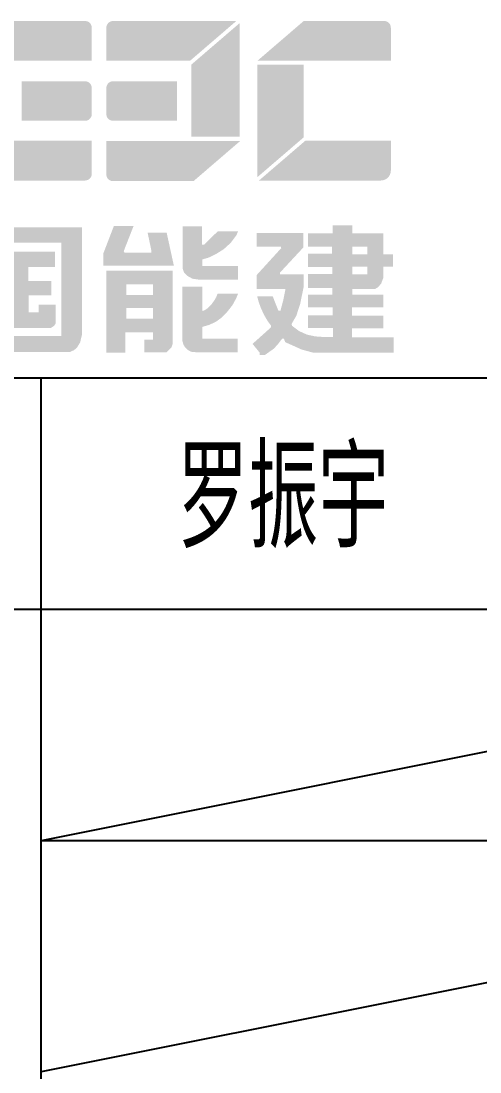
# Model space of a CAD drawing. Extents: x 238398 to 585159, y -66832 to 191741.
# Drawn here: x 406274 to 407663, y 23980 to 27162 of the extents above; entities that cross this region are included whole.
import ezdxf
from ezdxf.enums import TextEntityAlignment as Align

# ---------------------------------------------------------------- set-up
doc = ezdxf.new("R2010")
doc.units = 0
doc.header["$LTSCALE"] = 1000
doc.header["$MEASUREMENT"] = 0
doc.layers.add('PUB_TEXT', color=7, linetype='Continuous', lineweight=20)
doc.styles.add('HZ', font='geditxt.shx', dxfattribs={"width": 0.75, "bigfont": 'hzfs_1.shx'})
doc.styles.add('TK', font='GEDITXT.SHX', dxfattribs={"width": 0.85, "height": 3.5, "bigfont": 'hztxt1.shx'})

# ---------------------------------------------------------------- blocks, each defined once
blk = doc.blocks.new('GEDI_TQ_2012')
at = {"color": 2}
for p, q in [((0, 28), (-180, 28)), ((-170, 0), (-170, 28)), ((-90, 21), (-180, 21)), ((0, 14), (-170, 14))]:
    blk.add_line(p, q, dxfattribs=at)
blk = doc.blocks.new('LOGO_GEDI_2012')
h = blk.add_hatch(color=150)
h.paths.add_polyline_path([(11.535, 10.617, 0.414214), (11.335, 10.817), (8.945, 10.817), (7.544, 9.613), (11.535, 9.613)])
h.paths.add_polyline_path([(8.945, 9.5), (7.544, 9.5), (7.544, 6.091), (8.945, 7.295)])
h.paths.add_polyline_path([(11.535, 8.793, 0.414214), (11.335, 8.993), (9.411, 8.993), (9.411, 7.797), (11.335, 7.797, 0.414214), (11.535, 7.997)])
h.paths.add_polyline_path([(11.535, 7.2), (9.002, 7.2), (7.593, 5.989), (11.335, 5.989, 0.414214), (11.535, 6.189)])
h = blk.add_hatch(color=1)
h.paths.add_polyline_path([(15.911, 10.817), (12.178, 10.817, 0.414214), (11.978, 10.617), (11.978, 9.613), (14.51, 9.613)])
h.paths.add_polyline_path([(16.017, 10.758), (14.553, 9.5), (14.553, 7.313), (16.017, 7.313)])
h.paths.add_polyline_path([(14.119, 8.993), (12.178, 8.993, 0.414214), (11.978, 8.793), (11.978, 7.997, 0.414214), (12.178, 7.797), (14.119, 7.797)])
h = blk.add_hatch(color=150)
h.paths.add_polyline_path([(20.59, 10.617, 0.414214), (20.39, 10.817), (17.951, 10.817), (16.55, 9.613), (20.59, 9.613)])
h.paths.add_polyline_path([(17.951, 9.5), (16.55, 9.5), (16.55, 6.091), (17.951, 7.295)])
h.paths.add_polyline_path([(20.59, 7.2), (18.008, 7.2), (16.599, 5.989), (20.29, 5.989, 0.414214), (20.59, 6.289)])
blk.add_hatch(color=1).paths.add_polyline_path([(16.025, 7.181), (11.978, 7.181), (11.978, 6.17, 0.414214), (12.178, 5.97), (14.616, 5.97)])
h = blk.add_hatch(color=256)
h.paths.add_polyline_path([(11.241, 4.574), (7.367, 4.574), (7.374, 0.793), (10.861, 0.793), (10.999, 0.854), (11.083, 0.924), (11.183, 1.086), (11.241, 1.333)])
h.paths.add_polyline_path([(10.617, 4.105), (10.617, 1.286), (7.966, 1.286), (7.966, 4.105)], flags=16)
h.paths.add_polyline_path([(10.424, 3.832), (10.424, 3.371), (9.618, 3.371), (9.618, 2.946), (10.307, 2.946), (10.307, 2.515), (9.626, 2.515), (9.626, 1.993), (9.929, 1.993), (9.929, 2.228), (10.442, 2.228), (10.442, 1.668), (10.406, 1.598), (10.299, 1.525), (8.157, 1.525), (8.157, 1.993), (8.97, 1.993), (8.97, 2.52), (8.255, 2.52), (8.255, 2.971), (8.97, 2.971), (8.97, 3.371), (8.157, 3.371), (8.157, 3.832)], flags=0)
h = blk.add_hatch(color=256)
h.paths.add_polyline_path([(13.803, 4.409), (13.226, 4.409), (13.343, 3.855), (13.339, 3.809), (12.523, 3.809), (12.503, 3.85), (12.801, 4.612), (12.205, 4.611), (11.886, 3.782), (11.886, 3.407), (14.022, 3.407)])
h.paths.add_polyline_path([(13.989, 3.258), (11.978, 3.258), (11.978, 0.776), (12.556, 0.776), (12.556, 1.39), (13.388, 1.39), (13.388, 1.172), (13.131, 1.172), (13.131, 0.785), (13.8, 0.785), (13.954, 0.948), (13.989, 1.06)])
h.paths.add_polyline_path([(13.385, 2.526), (12.577, 2.526), (12.577, 2.85), (13.385, 2.85)], flags=16)
h.paths.add_polyline_path([(13.385, 2.128), (13.385, 1.804), (12.577, 1.804), (12.577, 2.128)], flags=16)
h.paths.add_polyline_path([(15.961, 3.405), (14.885, 3.405), (14.885, 3.6), (15.069, 3.653), (15.289, 3.758), (15.527, 3.907), (15.744, 4.103), (15.913, 4.331), (15.967, 4.454), (15.353, 4.454), (14.933, 4.045), (14.877, 4.045), (14.877, 4.599), (14.283, 4.599), (14.283, 3.338), (14.326, 3.211), (14.421, 3.106), (14.584, 3.016), (14.819, 2.983), (15.961, 2.983)])
h.paths.add_polyline_path([(14.887, 2.775), (14.277, 2.775), (14.279, 1.131), (14.312, 1.02), (14.358, 0.941), (14.431, 0.866), (14.546, 0.803), (14.712, 0.788), (15.956, 0.788), (15.956, 1.2), (14.884, 1.2), (14.884, 1.557), (15.095, 1.62), (15.29, 1.71), (15.465, 1.837), (15.63, 2.005), (15.793, 2.212), (15.912, 2.43), (15.964, 2.562), (15.344, 2.562), (15.306, 2.463), (15.249, 2.364), (15.172, 2.256), (15.032, 2.114), (14.946, 2.056), (14.887, 2.043)])
h = blk.add_hatch(color=256)
h.paths.add_polyline_path([(20.36, 4.39), (19.419, 4.39), (19.419, 4.635), (18.828, 4.635), (18.828, 4.39), (18.079, 4.39), (18.079, 3.986), (18.805, 3.986), (18.805, 3.776), (18.079, 3.776), (18.079, 3.369), (18.817, 3.369), (18.817, 3.157), (18.079, 3.157), (18.079, 2.738), (18.817, 2.738), (18.817, 2.529), (18.079, 2.529), (18.081, 2.148), (18.825, 2.148), (18.825, 1.908), (18.081, 1.908), (18.081, 1.526), (18.837, 1.526), (18.837, 1.251), (18.552, 1.251), (18.298, 1.27), (18.05, 1.323), (18.008, 1.342), (18.007, 1.342), (18.002, 1.345), (17.811, 1.432), (17.596, 1.593), (17.585, 1.646), (17.726, 1.89), (17.74, 1.929), (17.845, 2.256), (17.943, 2.728), (17.953, 2.798), (17.953, 3.145), (17.232, 3.145), (17.232, 3.164), (17.224, 3.164), (17.232, 3.173), (17.232, 3.199), (17.944, 3.966), (17.944, 4.403), (16.527, 4.403), (16.527, 3.99), (17.266, 3.99), (17.27, 3.94), (16.53, 3.129), (16.53, 2.706), (17.391, 2.706), (17.391, 2.651), (17.336, 2.377), (17.248, 2.048), (17.185, 2.048), (17.015, 2.479), (16.544, 2.479), (16.588, 2.314), (16.657, 2.122), (16.758, 1.909), (16.854, 1.743), (16.958, 1.603), (16.958, 1.54), (16.403, 1.043), (16.43, 1.01), (16.624, 0.771), (16.619, 0.709), (16.779, 0.709), (16.869, 0.772), (17.048, 0.898), (17.177, 1.041), (17.3, 1.202), (17.349, 1.202), (17.395, 1.094), (17.567, 1.017), (17.886, 0.873), (18.236, 0.777), (18.51, 0.777), (20.675, 0.777), (20.675, 1.238), (19.415, 1.238), (19.415, 1.509), (20.36, 1.509), (20.36, 1.894), (19.415, 1.894), (19.415, 2.145), (20.36, 2.145), (20.36, 2.533), (19.428, 2.533), (19.428, 2.709), (20.12, 2.709), (20.204, 2.759), (20.298, 2.87), (20.36, 3.037), (20.36, 3.381), (20.653, 3.381), (20.653, 3.749), (20.36, 3.749)])
h.paths.add_polyline_path([(19.878, 3.988), (19.878, 3.754), (19.423, 3.754), (19.423, 3.988)], flags=16)
h.paths.add_polyline_path([(19.878, 3.379), (19.878, 3.145), (19.423, 3.145), (19.423, 3.379)], flags=16)
blk = doc.blocks.new('CEEC_TK_A1_V')
for name, p in [('GEDI_TQ_2012', (584, 10)), ('LOGO_GEDI_2012', (404, 38))]:
    blk.add_blockref(name, p)
at = {"style": 'TK', "width": 0.85}
for tag, height, p in [('PROJECTNAME', 4.75, (529, 44)), ('PHASE', 4, (571, 44)), ('DRAWINGNAME', 4.75, (539, 31))]:
    blk.add_attdef(tag, text='', height=height, dxfattribs=at).set_placement(p, align=Align.MIDDLE_CENTER)
for tag, p, height in [('APPROVE', (416, 32.75), 3.5), ('DESIGN', (461, 32.75), 3.5), ('REVIEW1', (416, 25.75), 3.5), ('DRAW', (461, 25.75), 3.5), ('DRAWINGNUMBER', (511, 18.5), 4), ('REVIEW2', (416, 18.75), 3.5), ('PROPORTION', (461, 18.75), 3.5), ('CHECK', (416, 11.75), 3.5), ('DATE', (461, 11.75), 3.5), ('VERSION', (577, 11.75), 3.5)]:
    blk.add_attdef(tag, p, '', height=height, dxfattribs=at)

msp = doc.modelspace()

# ---------------------------------------------------------------- linework, layer by layer
for points in [[(409834.5, 25380.2), (406334.5, 24680.2)], [(409834.5, 24680.2), (406334.5, 23980.2)]]:
    msp.add_lwpolyline(points)

# ---------------------------------------------------------------- block references
at = {"xscale": 100, "yscale": 100, "zscale": 100}
msp.add_blockref('CEEC_TK_A1_V', (364934.5, 22280.2), dxfattribs=at)

# ---------------------------------------------------------------- texts
at = {"layer": 'PUB_TEXT', "style": 'HZ', "width": 0.7}
msp.add_text('罗振宇', height=304.25, dxfattribs=at).set_placement((406748.2, 25566.6))

doc.saveas('drawing.dxf')
